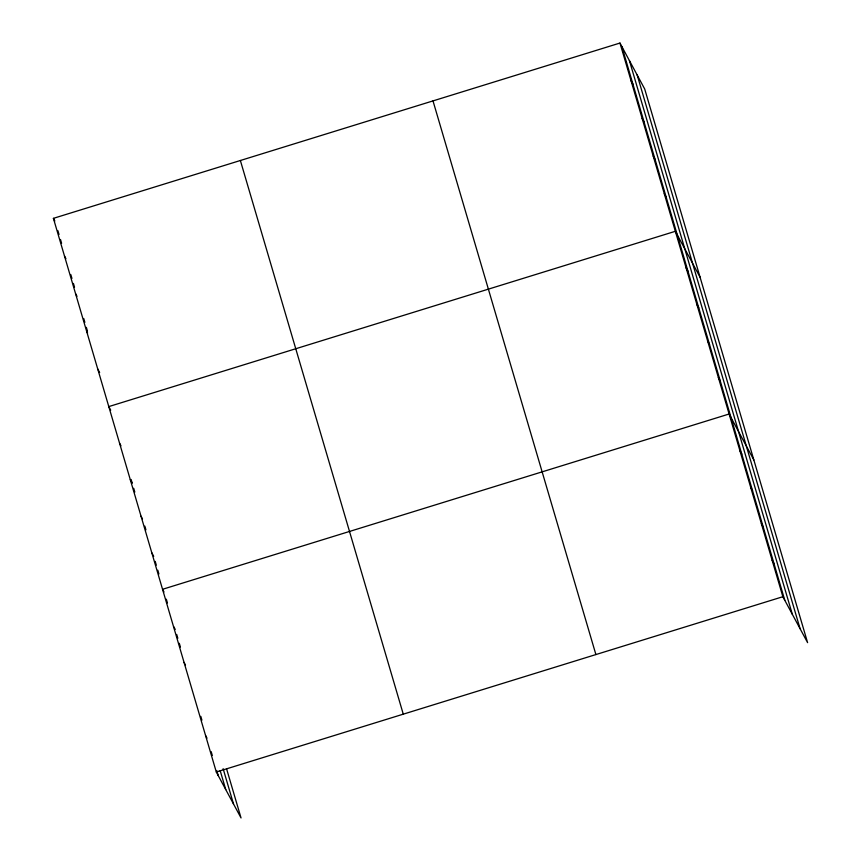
<?xml version="1.0" encoding="UTF-8"?>
<svg xmlns="http://www.w3.org/2000/svg" width="861" height="861" viewBox="0 0 861 861"><rect width="100%" height="100%" fill="white"/><g stroke="black" fill="none" stroke-linecap="round" stroke-linejoin="round"><path stroke-width="1.29" d="M226.572 768.808L241.037 817.95L216.305 772.016L53.404 218.35L619.963 43.05L644.695 88.984L807.596 642.65L782.864 596.716L619.963 43.05M216.305 772.016L782.864 596.716M631.038 80.697L632.964 84.27M642.123 118.344L644.039 121.928M653.198 156.002L655.124 159.576M664.272 193.65L666.199 197.223M700.079 277.231L675.347 231.297L108.787 406.596L110.714 410.17M686.099 267.836L688.025 271.419M696.85 304.385L698.777 307.958M707.602 340.924L709.529 344.497M718.354 377.462L720.28 381.046M753.838 459.946L729.106 414.012L162.546 589.301L163.988 591.981M739.857 450.551L741.784 454.124M750.609 487.089L752.536 490.662M761.361 523.639L763.287 527.212M772.113 560.177L774.039 563.751M53.404 218.35L54.846 221.029M64.478 255.997L65.92 258.677M75.553 293.644L77.006 296.324M86.638 331.291L87.596 333.078M97.713 368.938L99.639 372.522M119.539 443.135L120.981 445.815M130.291 479.674L132.217 483.247L131.109 479.469M141.043 516.223L142.485 518.903M151.794 552.762L153.721 556.335M173.782 626.743L175.224 629.423M184.05 662.389L185.492 665.069M205.553 735.466L206.995 738.157M637.172 75.004L800.073 628.681M629.413 60.604L792.314 614.27M621.89 46.623L784.791 600.289M432.997 100.898L595.898 654.564M240.37 160.501L403.271 714.167M223.128 768.69L233.514 803.97M220.19 770.67L225.754 789.569M57.913 230.705L59.022 234.472M60.496 239.487L61.605 243.254M70.839 274.627L71.947 278.394M73.422 283.42L74.53 287.176M83.765 318.559L84.862 322.315M86.348 327.341L87.456 331.108M133.703 488.295L134.811 492.072M144.82 526.093L145.929 529.87M155.206 561.372L156.315 565.16M157.8 570.197L158.908 573.975M166.324 599.181L167.432 602.958M176.709 634.46L177.818 638.238M179.303 643.285L180.412 647.063M200.807 716.363L201.915 720.14M211.182 751.642L212.29 755.431M216.746 770.552L218.231 775.589"/></g></svg>
